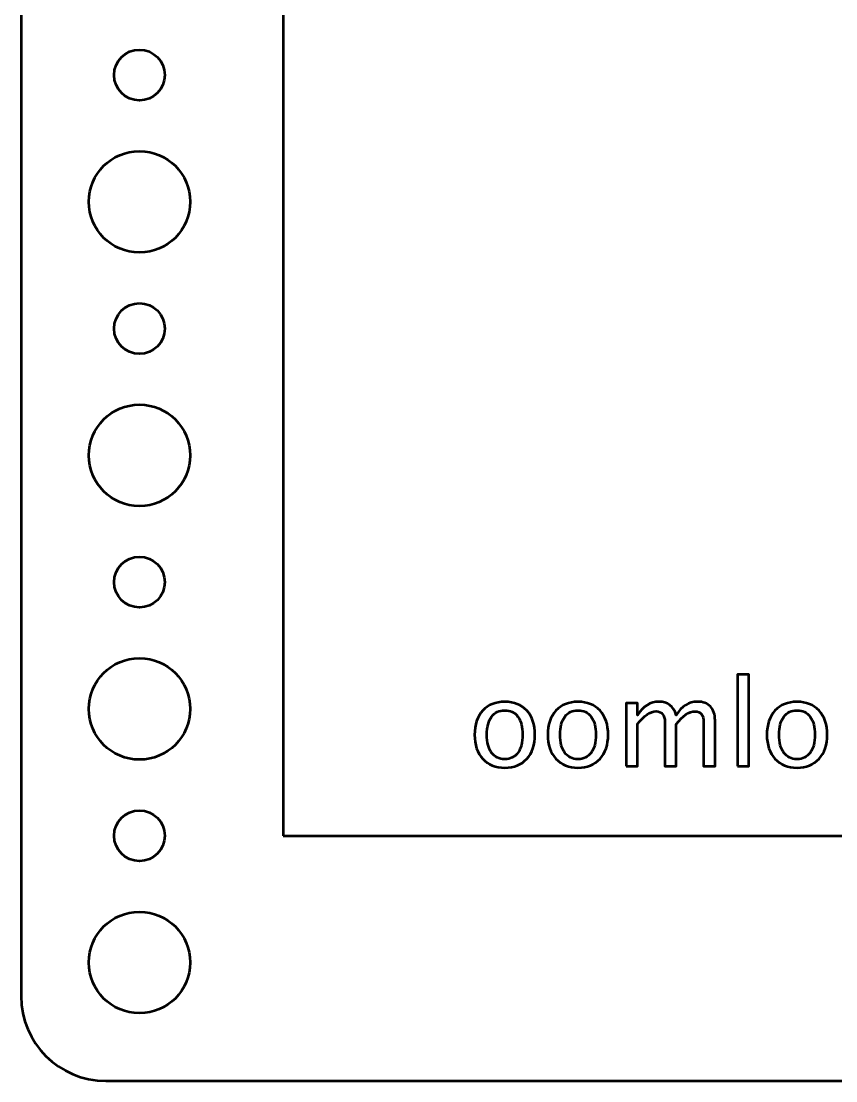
# Model space of a CAD drawing. Header units: centimetres. Extents: x -73 to 73, y -61 to 74.
# Drawn here: x -53.95 to -49.13, y -56.95 to -50.68 of the extents above; entities that cross this region are included whole.
import ezdxf

# ---------------------------------------------------------------- set-up
doc = ezdxf.new("R2010")
doc.units = ezdxf.units.CM
doc.header["$MEASUREMENT"] = 0
doc.layers.add('Layer 1', color=7, linetype='Continuous')

msp = doc.modelspace()

# ---------------------------------------------------------------- linework, layer by layer
at = {"layer": 'Layer 1', "color": 4, "lineweight": 53}
msp.add_lwpolyline([(-52.4, -55.5), (-37.6, -55.5), (-37.6, -34.5), (-52.4, -34.5), (-52.4, -55.5)], close=True, dxfattribs=at)
at = {"layer": 'Layer 1', "lineweight": 53}
for centre, major_axis in [((-53.25, -51), (0, 0.15)), ((-53.24999, -51.75001), (0, 0.30001)), ((-53.25, -52.5), (0, 0.15)), ((-53.24999, -53.25001), (0, 0.30001)), ((-53.25, -54), (0, 0.15)), ((-53.24999, -54.75001), (0, 0.30001)), ((-53.25, -55.5), (0, 0.15)), ((-53.24999, -56.25001), (0, 0.30001))]:
    msp.add_ellipse(centre, major_axis=major_axis, ratio=1, dxfattribs=at)
msp.add_open_spline([(-53.95, -56.45), (-53.95, -56.45), (-53.95, -32.05), (-53.95, -32.05), (-53.95, -32.05), (-53.95, -31.77386), (-53.72614, -31.55), (-53.45, -31.55), (-53.45, -31.55), (-53.45, -31.55), (-36.55, -31.55), (-36.55, -31.55), (-36.55, -31.55), (-36.27386, -31.55), (-36.05, -31.77386), (-36.05, -32.05), (-36.05, -32.05), (-36.05, -32.05), (-36.05, -56.45), (-36.05, -56.45), (-36.05, -56.45), (-36.05, -56.72614), (-36.27386, -56.95), (-36.55, -56.95), (-36.55, -56.95), (-36.55, -56.95), (-53.45, -56.95), (-53.45, -56.95), (-53.45, -56.95), (-53.72614, -56.95), (-53.95, -56.72614), (-53.95, -56.45)], degree=3, knots=[0, 0, 0, 0, 0.1111111, 0.1111111, 0.1111111, 0.1111111, 0.2222222, 0.2222222, 0.2222222, 0.2222222, 0.3333333, 0.3333333, 0.3333333, 0.3333333, 0.4444444, 0.4444444, 0.4444444, 0.4444444, 0.5555556, 0.5555556, 0.5555556, 0.5555556, 0.6666667, 0.6666667, 0.6666667, 0.6666667, 0.7777778, 0.7777778, 0.7777778, 0.7777778, 1, 1, 1, 1], dxfattribs=at)
at = {"layer": 'Layer 1', "color": 5, "lineweight": 53}
for points, knots in [([(-49.71205, -55.08951), (-49.71205, -55.08951), (-49.71205, -54.54552), (-49.71205, -54.54552), (-49.71205, -54.54552), (-49.71205, -54.54552), (-49.64431, -54.54552), (-49.64431, -54.54552), (-49.64431, -54.54552), (-49.64431, -54.54552), (-49.64431, -55.08951), (-49.64431, -55.08951), (-49.64431, -55.08951), (-49.64431, -55.08951), (-49.71205, -55.08951), (-49.71205, -55.08951)], [0, 0, 0, 0, 0.2, 0.2, 0.2, 0.2, 0.4, 0.4, 0.4, 0.4, 0.6, 0.6, 0.6, 0.6, 1, 1, 1, 1]), ([(-51.08883, -55.09798), (-51.14375, -55.09798), (-51.18726, -55.08046), (-51.21924, -55.04541), (-51.21924, -55.04541), (-51.25135, -55.01037), (-51.26734, -54.96274), (-51.26734, -54.90265), (-51.26734, -54.90265), (-51.26734, -54.84268), (-51.25135, -54.79517), (-51.21924, -54.76025), (-51.21924, -54.76025), (-51.18726, -54.72532), (-51.14375, -54.7078), (-51.08883, -54.7078), (-51.08883, -54.7078), (-51.03392, -54.7078), (-50.99041, -54.72532), (-50.95842, -54.76025), (-50.95842, -54.76025), (-50.92632, -54.79517), (-50.91033, -54.84268), (-50.91033, -54.90265), (-50.91033, -54.90265), (-50.91033, -54.96274), (-50.92632, -55.01037), (-50.95842, -55.04541), (-50.95842, -55.04541), (-50.99041, -55.08046), (-51.03392, -55.09798), (-51.08883, -55.09798)], [0, 0, 0, 0, 0.1111111, 0.1111111, 0.1111111, 0.1111111, 0.2222222, 0.2222222, 0.2222222, 0.2222222, 0.3333333, 0.3333333, 0.3333333, 0.3333333, 0.4444444, 0.4444444, 0.4444444, 0.4444444, 0.5555556, 0.5555556, 0.5555556, 0.5555556, 0.6666667, 0.6666667, 0.6666667, 0.6666667, 0.7777778, 0.7777778, 0.7777778, 0.7777778, 1, 1, 1, 1]), ([(-50.65538, -55.09798), (-50.7103, -55.09798), (-50.75381, -55.08046), (-50.78579, -55.04541), (-50.78579, -55.04541), (-50.8179, -55.01037), (-50.83389, -54.96274), (-50.83389, -54.90265), (-50.83389, -54.90265), (-50.83389, -54.84268), (-50.8179, -54.79517), (-50.78579, -54.76025), (-50.78579, -54.76025), (-50.75381, -54.72532), (-50.7103, -54.7078), (-50.65538, -54.7078), (-50.65538, -54.7078), (-50.60047, -54.7078), (-50.55696, -54.72532), (-50.52497, -54.76025), (-50.52497, -54.76025), (-50.49287, -54.79517), (-50.47688, -54.84268), (-50.47688, -54.90265), (-50.47688, -54.90265), (-50.47688, -54.96274), (-50.49287, -55.01037), (-50.52497, -55.04541), (-50.52497, -55.04541), (-50.55696, -55.08046), (-50.60047, -55.09798), (-50.65538, -55.09798)], [0, 0, 0, 0, 0.1111111, 0.1111111, 0.1111111, 0.1111111, 0.2222222, 0.2222222, 0.2222222, 0.2222222, 0.3333333, 0.3333333, 0.3333333, 0.3333333, 0.4444444, 0.4444444, 0.4444444, 0.4444444, 0.5555556, 0.5555556, 0.5555556, 0.5555556, 0.6666667, 0.6666667, 0.6666667, 0.6666667, 0.7777778, 0.7777778, 0.7777778, 0.7777778, 1, 1, 1, 1]), ([(-50.37081, -55.08951), (-50.37081, -55.08951), (-50.37081, -54.71556), (-50.37081, -54.71556), (-50.37081, -54.71556), (-50.37081, -54.71556), (-50.30307, -54.71556), (-50.30307, -54.71556), (-50.30307, -54.71556), (-50.30307, -54.71556), (-50.30307, -54.78624), (-50.30307, -54.78624), (-50.30307, -54.78624), (-50.27003, -54.73391), (-50.2277, -54.7078), (-50.17584, -54.7078), (-50.17584, -54.7078), (-50.12586, -54.7078), (-50.09187, -54.73391), (-50.07377, -54.78624), (-50.07377, -54.78624), (-50.04166, -54.73344), (-49.9998, -54.7071), (-49.94841, -54.7071), (-49.94841, -54.7071), (-49.9156, -54.7071), (-49.89008, -54.71674), (-49.87186, -54.73614), (-49.87186, -54.73614), (-49.85363, -54.75554), (-49.84446, -54.78271), (-49.84446, -54.81763), (-49.84446, -54.81763), (-49.84446, -54.81763), (-49.84446, -55.08951), (-49.84446, -55.08951), (-49.84446, -55.08951), (-49.84446, -55.08951), (-49.91219, -55.08951), (-49.91219, -55.08951), (-49.91219, -55.08951), (-49.91219, -55.08951), (-49.91219, -54.82881), (-49.91219, -54.82881), (-49.91219, -54.82881), (-49.91219, -54.78624), (-49.92913, -54.76495), (-49.96299, -54.76495), (-49.96299, -54.76495), (-49.99815, -54.76495), (-50.03508, -54.78976), (-50.07377, -54.83951), (-50.07377, -54.83951), (-50.07377, -54.83951), (-50.07377, -55.08951), (-50.07377, -55.08951), (-50.07377, -55.08951), (-50.07377, -55.08951), (-50.1415, -55.08951), (-50.1415, -55.08951), (-50.1415, -55.08951), (-50.1415, -55.08951), (-50.1415, -54.82857), (-50.1415, -54.82857), (-50.1415, -54.82857), (-50.1415, -54.78565), (-50.15867, -54.76425), (-50.19312, -54.76425), (-50.19312, -54.76425), (-50.22734, -54.76425), (-50.26403, -54.78918), (-50.30307, -54.83915), (-50.30307, -54.83915), (-50.30307, -54.83915), (-50.30307, -55.08951), (-50.30307, -55.08951), (-50.30307, -55.08951), (-50.30307, -55.08951), (-50.37081, -55.08951), (-50.37081, -55.08951)], [0, 0, 0, 0, 0.047619, 0.047619, 0.047619, 0.047619, 0.0952381, 0.0952381, 0.0952381, 0.0952381, 0.1428571, 0.1428571, 0.1428571, 0.1428571, 0.1904762, 0.1904762, 0.1904762, 0.1904762, 0.2380952, 0.2380952, 0.2380952, 0.2380952, 0.2857143, 0.2857143, 0.2857143, 0.2857143, 0.3333333, 0.3333333, 0.3333333, 0.3333333, 0.3809524, 0.3809524, 0.3809524, 0.3809524, 0.4285714, 0.4285714, 0.4285714, 0.4285714, 0.4761905, 0.4761905, 0.4761905, 0.4761905, 0.5238095, 0.5238095, 0.5238095, 0.5238095, 0.5714286, 0.5714286, 0.5714286, 0.5714286, 0.6190476, 0.6190476, 0.6190476, 0.6190476, 0.6666667, 0.6666667, 0.6666667, 0.6666667, 0.7142857, 0.7142857, 0.7142857, 0.7142857, 0.7619048, 0.7619048, 0.7619048, 0.7619048, 0.8095238, 0.8095238, 0.8095238, 0.8095238, 0.8571429, 0.8571429, 0.8571429, 0.8571429, 0.9047619, 0.9047619, 0.9047619, 0.9047619, 1, 1, 1, 1]), ([(-49.35926, -55.09798), (-49.41418, -55.09798), (-49.45769, -55.08046), (-49.48967, -55.04541), (-49.48967, -55.04541), (-49.52178, -55.01037), (-49.53777, -54.96274), (-49.53777, -54.90265), (-49.53777, -54.90265), (-49.53777, -54.84268), (-49.52178, -54.79517), (-49.48967, -54.76025), (-49.48967, -54.76025), (-49.45769, -54.72532), (-49.41418, -54.7078), (-49.35926, -54.7078), (-49.35926, -54.7078), (-49.30435, -54.7078), (-49.26084, -54.72532), (-49.22885, -54.76025), (-49.22885, -54.76025), (-49.19675, -54.79517), (-49.18076, -54.84268), (-49.18076, -54.90265), (-49.18076, -54.90265), (-49.18076, -54.96274), (-49.19675, -55.01037), (-49.22885, -55.04541), (-49.22885, -55.04541), (-49.26084, -55.08046), (-49.30435, -55.09798), (-49.35926, -55.09798)], [0, 0, 0, 0, 0.1111111, 0.1111111, 0.1111111, 0.1111111, 0.2222222, 0.2222222, 0.2222222, 0.2222222, 0.3333333, 0.3333333, 0.3333333, 0.3333333, 0.4444444, 0.4444444, 0.4444444, 0.4444444, 0.5555556, 0.5555556, 0.5555556, 0.5555556, 0.6666667, 0.6666667, 0.6666667, 0.6666667, 0.7777778, 0.7777778, 0.7777778, 0.7777778, 1, 1, 1, 1]), ([(-51.08895, -55.04718), (-51.05544, -55.04718), (-51.02933, -55.03459), (-51.01075, -55.00931), (-51.01075, -55.00931), (-50.99229, -54.98415), (-50.983, -54.94852), (-50.983, -54.90265), (-50.983, -54.90265), (-50.983, -54.85691), (-50.99229, -54.8214), (-51.01075, -54.79623), (-51.01075, -54.79623), (-51.02933, -54.77118), (-51.05544, -54.7586), (-51.08895, -54.7586), (-51.08895, -54.7586), (-51.12258, -54.7586), (-51.14869, -54.77118), (-51.16703, -54.79623), (-51.16703, -54.79623), (-51.18549, -54.8214), (-51.19467, -54.85691), (-51.19467, -54.90265), (-51.19467, -54.90265), (-51.19467, -54.94852), (-51.18549, -54.98415), (-51.16703, -55.00931), (-51.16703, -55.00931), (-51.14869, -55.03459), (-51.12258, -55.04718), (-51.08895, -55.04718)], [0, 0, 0, 0, 0.1111111, 0.1111111, 0.1111111, 0.1111111, 0.2222222, 0.2222222, 0.2222222, 0.2222222, 0.3333333, 0.3333333, 0.3333333, 0.3333333, 0.4444444, 0.4444444, 0.4444444, 0.4444444, 0.5555556, 0.5555556, 0.5555556, 0.5555556, 0.6666667, 0.6666667, 0.6666667, 0.6666667, 0.7777778, 0.7777778, 0.7777778, 0.7777778, 1, 1, 1, 1]), ([(-50.6555, -55.04718), (-50.62199, -55.04718), (-50.59588, -55.03459), (-50.5773, -55.00931), (-50.5773, -55.00931), (-50.55884, -54.98415), (-50.54955, -54.94852), (-50.54955, -54.90265), (-50.54955, -54.90265), (-50.54955, -54.85691), (-50.55884, -54.8214), (-50.5773, -54.79623), (-50.5773, -54.79623), (-50.59588, -54.77118), (-50.62199, -54.7586), (-50.6555, -54.7586), (-50.6555, -54.7586), (-50.68913, -54.7586), (-50.71524, -54.77118), (-50.73358, -54.79623), (-50.73358, -54.79623), (-50.75204, -54.8214), (-50.76122, -54.85691), (-50.76122, -54.90265), (-50.76122, -54.90265), (-50.76122, -54.94852), (-50.75204, -54.98415), (-50.73358, -55.00931), (-50.73358, -55.00931), (-50.71524, -55.03459), (-50.68913, -55.04718), (-50.6555, -55.04718)], [0, 0, 0, 0, 0.1111111, 0.1111111, 0.1111111, 0.1111111, 0.2222222, 0.2222222, 0.2222222, 0.2222222, 0.3333333, 0.3333333, 0.3333333, 0.3333333, 0.4444444, 0.4444444, 0.4444444, 0.4444444, 0.5555556, 0.5555556, 0.5555556, 0.5555556, 0.6666667, 0.6666667, 0.6666667, 0.6666667, 0.7777778, 0.7777778, 0.7777778, 0.7777778, 1, 1, 1, 1]), ([(-49.35938, -55.04718), (-49.32587, -55.04718), (-49.29976, -55.03459), (-49.28118, -55.00931), (-49.28118, -55.00931), (-49.26272, -54.98415), (-49.25343, -54.94852), (-49.25343, -54.90265), (-49.25343, -54.90265), (-49.25343, -54.85691), (-49.26272, -54.8214), (-49.28118, -54.79623), (-49.28118, -54.79623), (-49.29976, -54.77118), (-49.32587, -54.7586), (-49.35938, -54.7586), (-49.35938, -54.7586), (-49.39301, -54.7586), (-49.41912, -54.77118), (-49.43746, -54.79623), (-49.43746, -54.79623), (-49.45592, -54.8214), (-49.4651, -54.85691), (-49.4651, -54.90265), (-49.4651, -54.90265), (-49.4651, -54.94852), (-49.45592, -54.98415), (-49.43746, -55.00931), (-49.43746, -55.00931), (-49.41912, -55.03459), (-49.39301, -55.04718), (-49.35938, -55.04718)], [0, 0, 0, 0, 0.1111111, 0.1111111, 0.1111111, 0.1111111, 0.2222222, 0.2222222, 0.2222222, 0.2222222, 0.3333333, 0.3333333, 0.3333333, 0.3333333, 0.4444444, 0.4444444, 0.4444444, 0.4444444, 0.5555556, 0.5555556, 0.5555556, 0.5555556, 0.6666667, 0.6666667, 0.6666667, 0.6666667, 0.7777778, 0.7777778, 0.7777778, 0.7777778, 1, 1, 1, 1])]:
    msp.add_open_spline(points, degree=3, knots=knots, dxfattribs=at)

doc.saveas('drawing.dxf')
